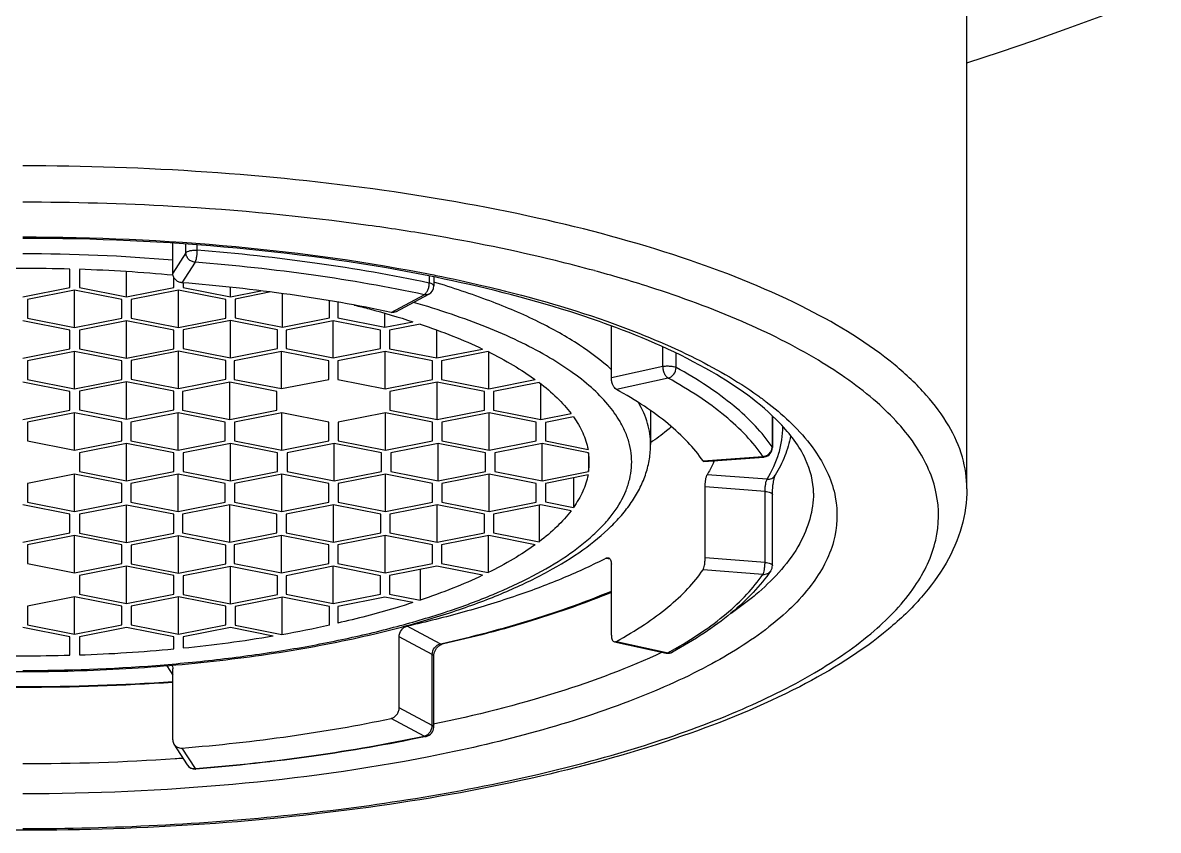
# Model space of a CAD drawing. Header units: millimetres. Extents: x 0 to 594, y 0 to 420.
# Drawn here: x 183.79 to 195.82, y 332.6 to 341.16 of the extents above; entities that cross this region are included whole.
import ezdxf

# ---------------------------------------------------------------- set-up
doc = ezdxf.new("R2010")
doc.units = ezdxf.units.MM
doc.header["$LTSCALE"] = 32.67
doc.layers.add('00_COMPONENTI', color=7, linetype='CONTINUOUS')

msp = doc.modelspace()

# ---------------------------------------------------------------- linework, layer by layer
at = {"layer": '00_COMPONENTI', "color": 7, "linetype": 'Continuous'}
for p, q in [((193.792, 336.223), (193.792, 371.657)), ((185.381, 338.507), (185.381, 338.822)), ((184.292, 338.355), (184.292, 338.549)), ((184.392, 338.546), (184.392, 338.355)), ((184.892, 338.257), (184.892, 338.522)), ((185.392, 338.355), (185.392, 338.462)), ((188.145, 338.466), (188.145, 338.372)), ((183.792, 338.257), (184.292, 338.355)), ((184.342, 338.327), (183.842, 338.228)), ((184.842, 338.228), (184.342, 338.327)), ((184.342, 337.932), (184.342, 338.327)), ((184.392, 338.355), (184.892, 338.257)), ((184.892, 338.257), (185.392, 338.355)), ((185.442, 338.327), (184.942, 338.228)), ((185.942, 338.228), (185.442, 338.327)), ((185.442, 337.932), (185.442, 338.327)), ((185.492, 338.404), (185.492, 338.355)), ((185.492, 338.355), (185.992, 338.257)), ((185.992, 338.257), (185.992, 338.357)), ((185.992, 338.257), (186.313, 338.32)), ((183.842, 338.228), (183.842, 338.03)), ((184.842, 338.03), (184.842, 338.228)), ((184.942, 338.228), (184.942, 338.03)), ((185.942, 338.03), (185.942, 338.228)), ((186.419, 338.307), (186.042, 338.232)), ((186.042, 338.232), (186.042, 338.035)), ((186.542, 337.936), (186.542, 338.29)), ((187.042, 338.035), (187.042, 338.214)), ((187.128, 338.2), (187.128, 338.032)), ((187.742, 338.097), (188.092, 338.284)), ((187.628, 337.933), (187.628, 338.082)), ((184.292, 337.903), (183.792, 338.002)), ((183.842, 338.03), (184.342, 337.932)), ((184.342, 337.932), (184.842, 338.03)), ((184.892, 338.002), (184.392, 337.903)), ((185.392, 337.903), (184.892, 338.002)), ((184.892, 337.607), (184.892, 338.002)), ((184.942, 338.03), (185.442, 337.932)), ((185.442, 337.932), (185.942, 338.03)), ((185.992, 338.005), (185.492, 337.906)), ((186.492, 337.906), (185.992, 338.005)), ((185.992, 337.61), (185.992, 338.005)), ((186.042, 338.035), (186.542, 337.936)), ((186.542, 337.936), (187.042, 338.035)), ((187.081, 338.003), (186.581, 337.904)), ((187.581, 337.904), (187.081, 338.003)), ((187.081, 337.608), (187.081, 338.003)), ((187.128, 338.032), (187.628, 337.933)), ((187.628, 337.933), (187.925, 337.992)), ((188, 337.967), (187.678, 337.904)), ((184.292, 337.705), (184.292, 337.903)), ((184.392, 337.903), (184.392, 337.705)), ((185.392, 337.705), (185.392, 337.903)), ((185.492, 337.906), (185.492, 337.709)), ((186.492, 337.709), (186.492, 337.906)), ((186.581, 337.904), (186.581, 337.707)), ((187.581, 337.707), (187.581, 337.904)), ((187.678, 337.904), (187.678, 337.706)), ((188.178, 337.608), (188.178, 337.904)), ((190.026, 337.398), (190.026, 337.948)), ((183.792, 337.607), (184.292, 337.705)), ((184.342, 337.677), (183.842, 337.578)), ((184.842, 337.578), (184.342, 337.677)), ((184.342, 337.282), (184.342, 337.677)), ((184.392, 337.705), (184.892, 337.607)), ((184.892, 337.607), (185.392, 337.705)), ((185.442, 337.679), (184.942, 337.581)), ((185.942, 337.581), (185.442, 337.679)), ((185.442, 337.284), (185.442, 337.679)), ((185.492, 337.709), (185.992, 337.61)), ((185.992, 337.61), (186.492, 337.709)), ((186.533, 337.678), (186.033, 337.579)), ((187.033, 337.579), (186.533, 337.678)), ((186.533, 337.283), (186.533, 337.678)), ((186.581, 337.707), (187.081, 337.608)), ((187.081, 337.608), (187.581, 337.707)), ((187.631, 337.677), (187.131, 337.578)), ((188.131, 337.578), (187.631, 337.677)), ((187.631, 337.282), (187.631, 337.677)), ((187.678, 337.706), (188.178, 337.608)), ((188.178, 337.608), (188.662, 337.703)), ((188.72, 337.675), (188.228, 337.578)), ((188.728, 337.282), (188.728, 337.671)), ((183.842, 337.578), (183.842, 337.38)), ((184.842, 337.38), (184.842, 337.578)), ((184.942, 337.581), (184.942, 337.383)), ((185.942, 337.383), (185.942, 337.581)), ((186.033, 337.579), (186.033, 337.381)), ((187.033, 337.381), (187.033, 337.579)), ((187.131, 337.578), (187.131, 337.381)), ((188.131, 337.381), (188.131, 337.578)), ((188.228, 337.578), (188.228, 337.38)), ((184.292, 337.253), (183.792, 337.352)), ((183.842, 337.38), (184.342, 337.282)), ((184.342, 337.282), (184.842, 337.38)), ((184.892, 337.354), (184.392, 337.255)), ((185.392, 337.255), (184.892, 337.354)), ((184.892, 336.959), (184.892, 337.354)), ((184.942, 337.383), (185.442, 337.284)), ((185.442, 337.284), (185.942, 337.383)), ((185.985, 337.352), (185.485, 337.253)), ((186.485, 337.253), (185.985, 337.352)), ((185.985, 336.957), (185.985, 337.352)), ((186.033, 337.381), (186.533, 337.283)), ((186.533, 337.283), (187.033, 337.381)), ((187.131, 337.381), (187.631, 337.282)), ((187.631, 337.282), (188.131, 337.381)), ((188.181, 337.351), (187.681, 337.253)), ((188.681, 337.253), (188.181, 337.351)), ((188.181, 336.956), (188.181, 337.351)), ((188.228, 337.38), (188.728, 337.282)), ((188.728, 337.282), (189.22, 337.379)), ((184.292, 337.056), (184.292, 337.253)), ((184.392, 337.255), (184.392, 337.057)), ((185.392, 337.057), (185.392, 337.255)), ((185.485, 337.253), (185.485, 337.056)), ((186.485, 337.056), (186.485, 337.253)), ((187.681, 337.253), (187.681, 337.055)), ((188.681, 337.055), (188.681, 337.253)), ((189.262, 337.348), (188.778, 337.252)), ((188.778, 337.252), (188.778, 337.055)), ((189.278, 336.956), (189.278, 337.335)), ((183.792, 336.957), (184.292, 337.056)), ((184.342, 337.028), (183.842, 336.929)), ((184.842, 336.929), (184.342, 337.028)), ((184.342, 336.633), (184.342, 337.028)), ((184.392, 337.057), (184.892, 336.959)), ((184.892, 336.959), (185.392, 337.057)), ((185.437, 337.027), (184.937, 336.928)), ((185.937, 336.928), (185.437, 337.027)), ((185.437, 336.632), (185.437, 337.027)), ((185.485, 337.056), (185.985, 336.957)), ((185.985, 336.957), (186.485, 337.056)), ((186.535, 337.026), (186.035, 336.928)), ((187.035, 336.928), (186.535, 337.026)), ((186.535, 336.631), (186.535, 337.026)), ((187.633, 337.026), (187.133, 336.927)), ((188.133, 336.927), (187.633, 337.026)), ((187.633, 336.631), (187.633, 337.026)), ((187.681, 337.055), (188.181, 336.956)), ((188.181, 336.956), (188.681, 337.055)), ((188.731, 337.026), (188.231, 336.927)), ((189.231, 336.927), (188.731, 337.026)), ((188.731, 336.631), (188.731, 337.026)), ((188.778, 337.055), (189.278, 336.956)), ((189.278, 336.956), (189.6, 337.019)), ((190.442, 337.05), (190.442, 336.692)), ((191.732, 336.991), (191.732, 336.659)), ((183.842, 336.929), (183.842, 336.732)), ((184.842, 336.732), (184.842, 336.929)), ((184.937, 336.928), (184.937, 336.731)), ((185.937, 336.731), (185.937, 336.928)), ((186.035, 336.928), (186.035, 336.73)), ((187.035, 336.73), (187.035, 336.928)), ((187.133, 336.927), (187.133, 336.73)), ((188.133, 336.73), (188.133, 336.927)), ((188.231, 336.927), (188.231, 336.729)), ((189.231, 336.729), (189.231, 336.927)), ((189.625, 336.985), (189.328, 336.926)), ((189.328, 336.926), (189.328, 336.729)), ((183.842, 336.732), (184.342, 336.633)), ((184.342, 336.633), (184.842, 336.732)), ((184.892, 336.702), (184.392, 336.603)), ((185.392, 336.603), (184.892, 336.702)), ((184.892, 336.307), (184.892, 336.702)), ((184.937, 336.731), (185.437, 336.632)), ((185.437, 336.632), (185.937, 336.731)), ((185.992, 336.702), (185.492, 336.603)), ((186.492, 336.603), (185.992, 336.702)), ((185.992, 336.307), (185.992, 336.702)), ((186.035, 336.73), (186.535, 336.631)), ((186.535, 336.631), (187.035, 336.73)), ((187.092, 336.702), (186.592, 336.603)), ((187.592, 336.603), (187.092, 336.702)), ((187.092, 336.307), (187.092, 336.702)), ((187.133, 336.73), (187.633, 336.631)), ((187.633, 336.631), (188.133, 336.73)), ((188.192, 336.702), (187.692, 336.603)), ((188.692, 336.603), (188.192, 336.702)), ((188.192, 336.307), (188.192, 336.702)), ((188.231, 336.729), (188.731, 336.631)), ((188.731, 336.631), (189.231, 336.729)), ((189.292, 336.702), (188.792, 336.603)), ((189.785, 336.605), (189.292, 336.702)), ((189.292, 336.307), (189.292, 336.702)), ((189.328, 336.729), (189.779, 336.64)), ((184.392, 336.603), (184.392, 336.406)), ((185.392, 336.406), (185.392, 336.603)), ((185.492, 336.603), (185.492, 336.406)), ((186.492, 336.406), (186.492, 336.603)), ((186.592, 336.603), (186.592, 336.406)), ((187.592, 336.406), (187.592, 336.603)), ((187.692, 336.603), (187.692, 336.406)), ((188.692, 336.406), (188.692, 336.603)), ((188.792, 336.603), (188.792, 336.406)), ((189.785, 336.605), (189.785, 336.404)), ((191.005, 336.512), (191.64, 336.559)), ((184.392, 336.406), (184.892, 336.307)), ((184.892, 336.307), (185.392, 336.406)), ((185.492, 336.406), (185.992, 336.307)), ((185.992, 336.307), (186.492, 336.406)), ((186.592, 336.406), (187.092, 336.307)), ((187.092, 336.307), (187.592, 336.406)), ((187.692, 336.406), (188.192, 336.307)), ((188.192, 336.307), (188.692, 336.406)), ((188.792, 336.406), (189.292, 336.307)), ((189.292, 336.307), (189.785, 336.404)), ((184.342, 336.376), (183.842, 336.277)), ((183.842, 336.277), (183.842, 336.08)), ((184.842, 336.277), (184.342, 336.376)), ((184.342, 335.981), (184.342, 336.376)), ((184.842, 336.08), (184.842, 336.277)), ((185.437, 336.377), (184.937, 336.278)), ((184.937, 336.278), (184.937, 336.081)), ((185.937, 336.278), (185.437, 336.377)), ((185.437, 335.982), (185.437, 336.377)), ((185.937, 336.081), (185.937, 336.278)), ((186.535, 336.377), (186.035, 336.279)), ((186.035, 336.279), (186.035, 336.081)), ((187.035, 336.279), (186.535, 336.377)), ((186.535, 335.983), (186.535, 336.377)), ((187.035, 336.081), (187.035, 336.279)), ((187.633, 336.378), (187.133, 336.279)), ((187.133, 336.279), (187.133, 336.082)), ((188.133, 336.279), (187.633, 336.378)), ((187.633, 335.983), (187.633, 336.378)), ((188.133, 336.082), (188.133, 336.279)), ((188.731, 336.378), (188.231, 336.28)), ((188.231, 336.28), (188.231, 336.082)), ((189.231, 336.28), (188.731, 336.378)), ((188.731, 335.983), (188.731, 336.378)), ((189.231, 336.082), (189.231, 336.28)), ((189.779, 336.369), (189.328, 336.28)), ((189.328, 336.28), (189.328, 336.083)), ((189.625, 336.339), (189.625, 336.024)), ((191.019, 335.491), (191.019, 336.243)), ((191.732, 335.41), (191.732, 336.162)), ((184.292, 335.953), (183.792, 336.052)), ((183.842, 336.08), (184.342, 335.981)), ((184.342, 335.981), (184.842, 336.08)), ((184.892, 336.05), (184.392, 335.952)), ((185.392, 335.952), (184.892, 336.05)), ((184.892, 335.655), (184.892, 336.05)), ((184.937, 336.081), (185.437, 335.982)), ((185.437, 335.982), (185.937, 336.081)), ((185.985, 336.052), (185.485, 335.953)), ((186.485, 335.953), (185.985, 336.052)), ((185.985, 335.657), (185.985, 336.052)), ((186.035, 336.081), (186.535, 335.983)), ((186.535, 335.983), (187.035, 336.081)), ((187.083, 336.052), (186.583, 335.953)), ((187.583, 335.953), (187.083, 336.052)), ((187.083, 335.657), (187.083, 336.052)), ((187.133, 336.082), (187.633, 335.983)), ((187.633, 335.983), (188.133, 336.082)), ((188.181, 336.053), (187.681, 335.954)), ((188.681, 335.954), (188.181, 336.053)), ((188.181, 335.658), (188.181, 336.053)), ((188.231, 336.082), (188.731, 335.983)), ((188.731, 335.983), (189.231, 336.082)), ((189.278, 336.053), (188.778, 335.954)), ((189.262, 336.05), (189.262, 335.661)), ((189.6, 335.989), (189.278, 336.053)), ((189.328, 336.083), (189.625, 336.024)), ((184.292, 335.756), (184.292, 335.953)), ((184.392, 335.952), (184.392, 335.754)), ((185.392, 335.754), (185.392, 335.952)), ((185.485, 335.953), (185.485, 335.755)), ((186.485, 335.755), (186.485, 335.953)), ((186.583, 335.953), (186.583, 335.756)), ((187.583, 335.756), (187.583, 335.953)), ((187.681, 335.954), (187.681, 335.756)), ((188.681, 335.756), (188.681, 335.954)), ((188.778, 335.954), (188.778, 335.757)), ((183.792, 335.657), (184.292, 335.756)), ((184.342, 335.727), (183.842, 335.628)), ((184.842, 335.628), (184.342, 335.727)), ((184.342, 335.332), (184.342, 335.727)), ((184.392, 335.754), (184.892, 335.655)), ((184.892, 335.655), (185.392, 335.754)), ((185.442, 335.724), (184.942, 335.626)), ((185.942, 335.626), (185.442, 335.724)), ((185.442, 335.33), (185.442, 335.724)), ((185.485, 335.755), (185.985, 335.657)), ((185.985, 335.657), (186.485, 335.755)), ((186.533, 335.726), (186.033, 335.628)), ((187.033, 335.628), (186.533, 335.726)), ((186.533, 335.331), (186.533, 335.726)), ((186.583, 335.756), (187.083, 335.657)), ((187.083, 335.657), (187.583, 335.756)), ((187.631, 335.727), (187.131, 335.628)), ((188.131, 335.628), (187.631, 335.727)), ((187.631, 335.332), (187.631, 335.727)), ((187.681, 335.756), (188.181, 335.658)), ((188.181, 335.658), (188.681, 335.756)), ((188.728, 335.727), (188.228, 335.628)), ((188.72, 335.726), (188.72, 335.334)), ((189.22, 335.63), (188.728, 335.727)), ((188.778, 335.757), (189.262, 335.661)), ((183.842, 335.628), (183.842, 335.431)), ((184.842, 335.431), (184.842, 335.628)), ((184.942, 335.626), (184.942, 335.428)), ((185.942, 335.428), (185.942, 335.626)), ((186.033, 335.628), (186.033, 335.43)), ((187.033, 335.43), (187.033, 335.628)), ((187.131, 335.628), (187.131, 335.431)), ((188.131, 335.431), (188.131, 335.628)), ((188.228, 335.628), (188.228, 335.431)), ((183.842, 335.431), (184.342, 335.332)), ((184.342, 335.332), (184.842, 335.431)), ((184.942, 335.428), (185.442, 335.33)), ((185.442, 335.33), (185.942, 335.428)), ((186.033, 335.43), (186.533, 335.331)), ((186.533, 335.331), (187.033, 335.43)), ((187.131, 335.431), (187.631, 335.332)), ((187.631, 335.332), (188.131, 335.431)), ((188.228, 335.431), (188.72, 335.334)), ((184.892, 335.402), (184.392, 335.304)), ((185.392, 335.304), (184.892, 335.402)), ((184.892, 335.007), (184.892, 335.402)), ((185.992, 335.399), (185.492, 335.3)), ((186.492, 335.3), (185.992, 335.399)), ((185.992, 335.004), (185.992, 335.399)), ((187.081, 335.401), (186.581, 335.302)), ((187.581, 335.302), (187.081, 335.401)), ((187.081, 335.006), (187.081, 335.401)), ((188.178, 335.401), (187.678, 335.303)), ((188, 335.366), (188, 335.042)), ((188.662, 335.306), (188.178, 335.401)), ((190.026, 334.671), (190.026, 335.423)), ((184.392, 335.304), (184.392, 335.106)), ((185.392, 335.106), (185.392, 335.304)), ((185.492, 335.3), (185.492, 335.102)), ((186.492, 335.102), (186.492, 335.3)), ((186.581, 335.302), (186.581, 335.105)), ((187.581, 335.105), (187.581, 335.302)), ((187.678, 335.303), (187.678, 335.105)), ((184.342, 335.077), (183.842, 334.979)), ((184.842, 334.979), (184.342, 335.077)), ((184.342, 334.682), (184.342, 335.077)), ((184.392, 335.106), (184.892, 335.007)), ((184.892, 335.007), (185.392, 335.106)), ((185.442, 335.077), (184.942, 334.979)), ((185.942, 334.979), (185.442, 335.077)), ((185.442, 334.682), (185.442, 335.077)), ((185.492, 335.102), (185.992, 335.004)), ((185.992, 335.004), (186.492, 335.102)), ((186.542, 335.073), (186.042, 334.974)), ((186.535, 335.071), (186.535, 334.679)), ((187.042, 334.974), (186.542, 335.073)), ((186.581, 335.105), (187.081, 335.006)), ((187.081, 335.006), (187.581, 335.105)), ((187.628, 335.076), (187.128, 334.977)), ((187.925, 335.017), (187.628, 335.076)), ((187.678, 335.105), (188, 335.042)), ((183.842, 334.979), (183.842, 334.781)), ((184.842, 334.781), (184.842, 334.979)), ((184.942, 334.979), (184.942, 334.781)), ((185.942, 334.781), (185.942, 334.979)), ((186.042, 334.974), (186.042, 334.777)), ((187.042, 334.779), (187.042, 334.974)), ((187.128, 334.977), (187.128, 334.799)), ((184.292, 334.654), (183.792, 334.752)), ((183.842, 334.781), (184.342, 334.682)), ((184.342, 334.682), (184.842, 334.781)), ((184.892, 334.752), (184.392, 334.654)), ((185.392, 334.654), (184.892, 334.752)), ((184.942, 334.781), (185.442, 334.682)), ((185.442, 334.682), (185.942, 334.781)), ((185.992, 334.752), (185.492, 334.654)), ((186.443, 334.663), (185.992, 334.752)), ((186.042, 334.777), (186.535, 334.679)), ((184.292, 334.459), (184.292, 334.654)), ((184.392, 334.654), (184.392, 334.463)), ((185.392, 334.527), (185.392, 334.654)), ((185.492, 334.654), (185.492, 334.536)), ((187.779, 333.902), (187.779, 334.654)), ((190.058, 334.602), (190.606, 334.482)), ((188.145, 333.697), (188.145, 334.449)), ((185.381, 333.563), (185.381, 334.314)), ((185.394, 333.516), (185.534, 333.299)), ((188.065, 333.599), (188.046, 333.595))]:
    msp.add_line(p, q, dxfattribs=at)
at = {"layer": '00_COMPONENTI', "color": 9, "linetype": 'Continuous'}
for p, q in [((185.52, 338.723), (185.52, 338.813)), ((185.641, 338.749), (185.641, 338.806)), ((185.52, 338.723), (185.381, 338.507)), ((185.618, 338.622), (185.478, 338.405)), ((188.097, 338.476), (188.097, 338.401)), ((188.146, 338.487), (188.169, 338.482)), ((187.694, 338.091), (188.045, 338.278)), ((188.092, 338.284), (188.092, 338.284)), ((190.573, 337.518), (190.573, 337.722)), ((190.712, 337.507), (190.712, 337.658)), ((190.573, 337.518), (190.026, 337.398)), ((190.627, 337.395), (190.079, 337.275)), ((191.729, 336.994), (191.729, 336.667)), ((190.12, 336.931), (190.118, 336.935)), ((190.997, 336.517), (191.632, 336.565)), ((191.675, 336.323), (191.04, 336.37)), ((191.654, 336.195), (191.019, 336.243)), ((191.654, 335.443), (191.654, 336.195)), ((189.972, 335.488), (190.011, 335.479)), ((191.654, 335.443), (191.019, 335.491)), ((191.632, 335.316), (190.997, 335.364)), ((188.213, 334.579), (187.863, 334.767)), ((188.129, 334.467), (187.779, 334.654)), ((190.079, 334.606), (190.627, 334.486)), ((188.129, 333.715), (188.129, 334.467)), ((188.213, 334.579), (188.233, 334.584)), ((185.317, 334.348), (185.381, 334.249)), ((188.129, 333.715), (187.779, 333.902)), ((188.045, 333.603), (187.694, 333.79)), ((185.478, 333.476), (185.618, 333.259)), ((185.618, 333.259), (185.625, 333.26))]:
    msp.add_line(p, q, dxfattribs=at)
at = {"layer": '00_COMPONENTI', "color": 7, "linetype": 'Continuous'}
for points in [[(191.732, 336.162), (191.732, 336.17), (191.732, 336.18), (191.733, 336.189), (191.733, 336.199), (191.734, 336.208), (191.734, 336.218), (191.735, 336.227), (191.736, 336.236), (191.737, 336.245), (191.737, 336.253), (191.738, 336.262), (191.739, 336.27), (191.741, 336.278), (191.742, 336.285), (191.743, 336.293), (191.744, 336.3), (191.745, 336.307), (191.747, 336.313), (191.748, 336.319), (191.749, 336.325), (191.75, 336.331), (191.752, 336.336), (191.753, 336.341), (191.754, 336.345), (191.755, 336.349), (191.756, 336.353), (191.757, 336.356), (191.758, 336.359), (191.759, 336.361), (191.76, 336.363), (191.761, 336.365), (191.761, 336.365)], [(188.145, 334.449), (188.145, 334.45), (188.145, 334.456), (188.145, 334.463), (188.147, 334.47), (188.148, 334.478), (188.15, 334.485), (188.153, 334.492), (188.155, 334.5), (188.159, 334.507), (188.162, 334.514), (188.166, 334.521), (188.171, 334.527), (188.175, 334.534), (188.18, 334.54), (188.185, 334.545), (188.19, 334.55), (188.196, 334.555), (188.201, 334.559), (188.207, 334.563)], [(188.207, 334.563), (188.212, 334.567), (188.218, 334.57), (188.223, 334.572), (188.228, 334.574), (188.233, 334.575), (188.235, 334.576)]]:
    msp.add_lwpolyline(points, dxfattribs=at)
for centre, radius, start, end in [((183.792, 371.657), 32.5, 287.9205, 252.0795), ((183.792, 321.047), 17.509, 88.3636, 91.6364), ((183.816, 321.705), 16.852, 84.6602, 88.0408), ((188.045, 338.372), 0.1, 298.0772, 359.9986), ((191.632, 336.659), 0.1, 279.7969, 0.0043), ((189.086, 336.504), 0.706, 0.0057, 8.1604), ((191.632, 336.66), 0.1, 274.3192, 279.7905), ((189.083, 336.505), 0.709, 351.8579, 359.976), ((191.632, 335.41), 0.1, 325.7267, 0.001), ((184.425, 346.699), 12.203, 279.9566, 282.3839), ((184.072, 348.785), 14.319, 275.6911, 279.5292), ((183.831, 351.066), 16.613, 271.935, 275.3915), ((190.627, 334.58), 0.1, 257.6321, 298.7974), ((183.792, 351.962), 17.509, 268.3636, 271.6364), ((183.792, 357.555), 23.434, 266.1118, 273.8882), ((188.045, 333.697), 0.1, 282.0146, 0.0017), ((185.618, 333.353), 0.1, 212.7393, 274.5536)]:
    msp.add_arc(centre, radius, start, end, dxfattribs=at)
at = {"layer": '00_COMPONENTI', "color": 9, "linetype": 'Continuous'}
for centre, radius, start, end in [((183.795, 311.213), 28.045, 86.764, 90.0072), ((183.806, 320.442), 18.269, 85.0547, 90.0447), ((186.032, 324.565), 14.479, 73.588, 74.7252), ((186.354, 325.656), 13.342, 72.1893, 73.5919), ((188.181, 338.936), 5.077, 298.797, 299.3093), ((183.792, 357.459), 23.332, 266.0949, 273.9051), ((183.798, 357.398), 24.087, 269.9849, 273.8252), ((183.852, 356.522), 23.209, 273.8368, 274.0415)]:
    msp.add_arc(centre, radius, start, end, dxfattribs=at)
for points, knots in [([(193.792, 336.223), (193.792, 336.335), (193.757, 336.57), (193.605, 336.909), (193.359, 337.237), (192.88, 337.685), (192.046, 338.191), (190.8, 338.692), (189.293, 339.104), (187.579, 339.411), (185.722, 339.6), (184.443, 339.643), (183.792, 339.643)], [0, 0, 0, 0, 0.030307, 0.062688, 0.098801, 0.139726, 0.237898, 0.358457, 0.499301, 0.656554, 0.825344, 1, 1, 1, 1]), ([(188.108, 338.912), (187.89, 338.949), (186.985, 339.088), (186.072, 339.174), (185.379, 339.214)], [0, 0, 0, 0, 0.241531, 1, 1, 1, 1]), ([(183.792, 338.891), (184.545, 338.891), (186.004, 338.826), (187.453, 338.626), (188.146, 338.487)], [0, 0, 0, 0, 0.515772, 1, 1, 1, 1]), ([(189.846, 338.533), (189.709, 338.57), (189.135, 338.718), (188.553, 338.836), (188.108, 338.912)], [0, 0, 0, 0, 0.239047, 1, 1, 1, 1]), ([(185.52, 338.723), (185.522, 338.726), (185.527, 338.731), (185.541, 338.739), (185.567, 338.746), (185.602, 338.751), (185.628, 338.75), (185.641, 338.749)], [0, 0, 0, 0, 0.070161, 0.159854, 0.396588, 0.689355, 1, 1, 1, 1]), ([(185.618, 338.622), (185.605, 338.623), (185.579, 338.63), (185.547, 338.653), (185.526, 338.686), (185.52, 338.711), (185.52, 338.723)], [0, 0, 0, 0, 0.252188, 0.506474, 0.75702, 1, 1, 1, 1]), ([(185.618, 338.622), (185.62, 338.625), (185.623, 338.631), (185.629, 338.648), (185.635, 338.675), (185.639, 338.711), (185.641, 338.737), (185.641, 338.749)], [0, 0, 0, 0, 0.07217, 0.16696, 0.412684, 0.704372, 1, 1, 1, 1]), ([(188.097, 338.401), (187.705, 338.485), (186.888, 338.626), (186.065, 338.716), (185.641, 338.749)], [0, 0, 0, 0, 0.485293, 1, 1, 1, 1]), ([(188.045, 338.278), (187.657, 338.361), (186.85, 338.501), (186.037, 338.589), (185.618, 338.622)], [0, 0, 0, 0, 0.485293, 1, 1, 1, 1]), ([(188.169, 338.482), (188.332, 338.45), (188.942, 338.317), (189.545, 338.149), (189.977, 337.997)], [0, 0, 0, 0, 0.265883, 1, 1, 1, 1]), ([(183.792, 332.623), (184.744, 332.623), (186.575, 332.714), (188.775, 333.058), (190.341, 333.477), (191.326, 333.832), (192.148, 334.232), (192.791, 334.671), (193.246, 335.143), (193.496, 335.656), (193.503, 336.195), (193.266, 336.71), (192.822, 337.185), (192.189, 337.625), (191.377, 338.028), (190.766, 338.252), (190.435, 338.358)], [0, 0, 0, 0, 0.191056, 0.367304, 0.445796, 0.516054, 0.577183, 0.628853, 0.671617, 0.7075, 0.740589, 0.776187, 0.818492, 0.869636, 0.930236, 1, 1, 1, 1]), ([(188.045, 338.278), (188.052, 338.283), (188.067, 338.298), (188.084, 338.327), (188.095, 338.363), (188.097, 338.389), (188.097, 338.401)], [0, 0, 0, 0, 0.196711, 0.444811, 0.72289, 1, 1, 1, 1]), ([(188.145, 338.372), (188.145, 338.375), (188.141, 338.382), (188.131, 338.39), (188.116, 338.397), (188.104, 338.4), (188.097, 338.401)], [0, 0, 0, 0, 0.15682, 0.368425, 0.651339, 1, 1, 1, 1]), ([(190.027, 337.484), (189.922, 337.58), (189.675, 337.766), (189.241, 338.007), (188.723, 338.227), (188.345, 338.352), (188.145, 338.412)], [0, 0, 0, 0, 0.202108, 0.436525, 0.703089, 1, 1, 1, 1]), ([(190.118, 336.935), (190.08, 336.999), (189.988, 337.127), (189.811, 337.304), (189.592, 337.475), (189.332, 337.639), (189.033, 337.795), (188.697, 337.941), (188.325, 338.077), (188.064, 338.158), (187.929, 338.197)], [0, 0, 0, 0, 0.086484, 0.182772, 0.290087, 0.409048, 0.539815, 0.682217, 0.835823, 1, 1, 1, 1]), ([(188.092, 338.284), (188.085, 338.28), (188.069, 338.276), (188.053, 338.277), (188.045, 338.278)], [0, 0, 0, 0, 0.488467, 1, 1, 1, 1]), ([(189.977, 337.997), (190.281, 337.89), (190.834, 337.666), (191.354, 337.37), (191.576, 337.211)], [0, 0, 0, 0, 0.541514, 1, 1, 1, 1]), ([(190.573, 337.518), (190.585, 337.521), (190.61, 337.524), (190.648, 337.523), (190.683, 337.518), (190.704, 337.512), (190.712, 337.507)], [0, 0, 0, 0, 0.261727, 0.540025, 0.797101, 1, 1, 1, 1]), ([(190.627, 337.395), (190.619, 337.399), (190.604, 337.414), (190.587, 337.444), (190.576, 337.479), (190.573, 337.505), (190.573, 337.518)], [0, 0, 0, 0, 0.197941, 0.44617, 0.723677, 1, 1, 1, 1]), ([(190.627, 337.395), (190.651, 337.4), (190.694, 337.432), (190.712, 337.482), (190.712, 337.507)], [0, 0, 0, 0, 0.487802, 1, 1, 1, 1]), ([(191.729, 336.667), (191.676, 336.745), (191.549, 336.899), (191.317, 337.113), (191.034, 337.32), (190.824, 337.445), (190.712, 337.507)], [0, 0, 0, 0, 0.212691, 0.448973, 0.711065, 1, 1, 1, 1]), ([(191.632, 336.565), (191.58, 336.642), (191.454, 336.795), (191.224, 337.006), (190.945, 337.21), (190.738, 337.334), (190.627, 337.395)], [0, 0, 0, 0, 0.212696, 0.448976, 0.711066, 1, 1, 1, 1]), ([(190.442, 336.692), (190.442, 336.73), (190.436, 336.805), (190.403, 336.957), (190.355, 337.067), (190.314, 337.136)], [0, 0, 0, 0, 0.23989, 0.484072, 1, 1, 1, 1]), ([(191.576, 337.211), (191.607, 337.189), (191.723, 337.103), (191.833, 337.01), (191.91, 336.937)], [0, 0, 0, 0, 0.262094, 1, 1, 1, 1]), ([(183.792, 334.298), (184.263, 334.298), (184.963, 334.324), (185.881, 334.413), (186.538, 334.503), (187.162, 334.618), (187.745, 334.756), (188.28, 334.914), (188.761, 335.091), (189.183, 335.285), (189.54, 335.494), (189.789, 335.685), (189.95, 335.844), (190.075, 335.995), (190.17, 336.156), (190.223, 336.323), (190.243, 336.446), (190.242, 336.569), (190.222, 336.692), (190.181, 336.814), (190.142, 336.892), (190.12, 336.931)], [0, 0, 0, 0, 0.18446, 0.274236, 0.361094, 0.444139, 0.522547, 0.595586, 0.662641, 0.72325, 0.77716, 0.824399, 0.845657, 0.865463, 0.90131, 0.91789, 0.933949, 0.949837, 0.965916, 0.982534, 1, 1, 1, 1]), ([(191.675, 336.323), (191.728, 336.41), (191.792, 336.547), (191.835, 336.739), (191.842, 336.835), (191.842, 336.882)], [0, 0, 0, 0, 0.517095, 0.760845, 1, 1, 1, 1]), ([(191.91, 336.937), (191.939, 336.91), (192.044, 336.804), (192.139, 336.689), (192.2, 336.598)], [0, 0, 0, 0, 0.264709, 1, 1, 1, 1]), ([(191.632, 336.565), (191.645, 336.566), (191.671, 336.573), (191.703, 336.596), (191.724, 336.629), (191.729, 336.654), (191.729, 336.667)], [0, 0, 0, 0, 0.251771, 0.506073, 0.75687, 1, 1, 1, 1]), ([(191.732, 336.659), (191.732, 336.66), (191.732, 336.663), (191.731, 336.665), (191.729, 336.667)], [0, 0, 0, 0, 0.23779, 1, 1, 1, 1]), ([(192.2, 336.598), (192.294, 336.458), (192.435, 336.153), (192.412, 335.637), (192.143, 335.153), (191.673, 334.712), (191.015, 334.306), (189.826, 333.786), (188.814, 333.526), (188.093, 333.384)], [0, 0, 0, 0, 0.084032, 0.162188, 0.248599, 0.353493, 0.481394, 0.633032, 1, 1, 1, 1]), ([(191.64, 336.559), (191.639, 336.559), (191.636, 336.56), (191.634, 336.563), (191.632, 336.565)], [0, 0, 0, 0, 0.18908, 1, 1, 1, 1]), ([(191.654, 336.195), (191.654, 336.208), (191.655, 336.234), (191.66, 336.27), (191.665, 336.296), (191.671, 336.313), (191.674, 336.32), (191.675, 336.323)], [0, 0, 0, 0, 0.29645, 0.589073, 0.835191, 0.929398, 1, 1, 1, 1]), ([(191.675, 336.323), (191.684, 336.322), (191.701, 336.323), (191.725, 336.331), (191.746, 336.345), (191.756, 336.358), (191.761, 336.365)], [0, 0, 0, 0, 0.257351, 0.509162, 0.75604, 1, 1, 1, 1]), ([(192.167, 336.176), (192.167, 335.992), (192.041, 335.582), (191.757, 335.276), (191.588, 335.129)], [0, 0, 0, 0, 0.45106, 1, 1, 1, 1]), ([(191.654, 336.195), (191.664, 336.194), (191.683, 336.192), (191.705, 336.186), (191.719, 336.179), (191.726, 336.174), (191.731, 336.168), (191.732, 336.164), (191.732, 336.162)], [0, 0, 0, 0, 0.3496, 0.641987, 0.759477, 0.856196, 0.934129, 1, 1, 1, 1]), ([(191.632, 335.316), (191.634, 335.319), (191.637, 335.325), (191.643, 335.342), (191.648, 335.369), (191.652, 335.405), (191.654, 335.431), (191.654, 335.443)], [0, 0, 0, 0, 0.071582, 0.166071, 0.411761, 0.703841, 1, 1, 1, 1]), ([(191.654, 335.443), (191.664, 335.443), (191.683, 335.44), (191.705, 335.434), (191.719, 335.427), (191.726, 335.422), (191.731, 335.416), (191.732, 335.412), (191.732, 335.41)], [0, 0, 0, 0, 0.349612, 0.642034, 0.759506, 0.856212, 0.934148, 1, 1, 1, 1]), ([(190.667, 334.508), (190.773, 334.568), (190.972, 334.689), (191.239, 334.888), (191.46, 335.093), (191.581, 335.241), (191.632, 335.316)], [0, 0, 0, 0, 0.287952, 0.549713, 0.786341, 1, 1, 1, 1]), ([(191.632, 335.316), (191.648, 335.315), (191.681, 335.32), (191.706, 335.341), (191.715, 335.354)], [0, 0, 0, 0, 0.509493, 1, 1, 1, 1]), ([(188.233, 334.584), (188.555, 334.657), (189.023, 334.779), (189.618, 334.977), (189.894, 335.083), (190.026, 335.139)], [0, 0, 0, 0, 0.527393, 0.771018, 1, 1, 1, 1]), ([(191.588, 335.129), (191.566, 335.11), (191.471, 335.03), (191.372, 334.956), (191.295, 334.903)], [0, 0, 0, 0, 0.239974, 1, 1, 1, 1]), ([(188.129, 334.467), (188.129, 334.492), (188.147, 334.542), (188.19, 334.574), (188.213, 334.579)], [0, 0, 0, 0, 0.51351, 1, 1, 1, 1]), ([(188.129, 334.467), (188.131, 334.466), (188.136, 334.463), (188.142, 334.457), (188.145, 334.451), (188.145, 334.449)], [0, 0, 0, 0, 0.317458, 0.699326, 1, 1, 1, 1]), ([(190.566, 334.491), (190.21, 334.324), (189.411, 334.027), (188.586, 333.82), (188.14, 333.728)], [0, 0, 0, 0, 0.463365, 1, 1, 1, 1]), ([(188.213, 334.579), (188.217, 334.578), (188.224, 334.575), (188.231, 334.575), (188.235, 334.576)], [0, 0, 0, 0, 0.524458, 1, 1, 1, 1]), ([(190.606, 334.482), (190.609, 334.482), (190.617, 334.482), (190.624, 334.484), (190.627, 334.486)], [0, 0, 0, 0, 0.474708, 1, 1, 1, 1]), ([(190.627, 334.486), (190.635, 334.484), (190.652, 334.483), (190.668, 334.489), (190.675, 334.493)], [0, 0, 0, 0, 0.511387, 1, 1, 1, 1]), ([(188.045, 333.603), (188.056, 333.605), (188.079, 333.616), (188.106, 333.643), (188.124, 333.677), (188.129, 333.703), (188.129, 333.715)], [0, 0, 0, 0, 0.234695, 0.487562, 0.747453, 1, 1, 1, 1]), ([(188.129, 333.715), (188.131, 333.714), (188.136, 333.711), (188.142, 333.705), (188.145, 333.699), (188.145, 333.697)], [0, 0, 0, 0, 0.317598, 0.699305, 1, 1, 1, 1]), ([(185.625, 333.26), (186.043, 333.293), (186.854, 333.381), (187.658, 333.521), (188.045, 333.603)], [0, 0, 0, 0, 0.514683, 1, 1, 1, 1]), ([(188.045, 333.603), (188.048, 333.601), (188.055, 333.598), (188.062, 333.598), (188.065, 333.599)], [0, 0, 0, 0, 0.526171, 1, 1, 1, 1]), ([(188.093, 333.384), (187.408, 333.249), (185.977, 333.054), (184.535, 332.991), (183.792, 332.991)], [0, 0, 0, 0, 0.484652, 1, 1, 1, 1]), ([(185.534, 333.299), (185.542, 333.286), (185.568, 333.263), (185.602, 333.258), (185.618, 333.259)], [0, 0, 0, 0, 0.490498, 1, 1, 1, 1]), ([(185.618, 333.259), (185.619, 333.258), (185.621, 333.256), (185.624, 333.253), (185.626, 333.253)], [0, 0, 0, 0, 0.329552, 1, 1, 1, 1])]:
    msp.add_open_spline(points, degree=3, knots=knots, dxfattribs=at)
at = {"layer": '00_COMPONENTI', "color": 7, "linetype": 'Continuous'}
for points, knots in [([(188.166, 338.463), (187.472, 338.605), (186.017, 338.81), (184.55, 338.875), (183.792, 338.875)], [0, 0, 0, 0, 0.483247, 1, 1, 1, 1]), ([(185.478, 338.405), (185.466, 338.406), (185.44, 338.413), (185.408, 338.436), (185.386, 338.469), (185.381, 338.494), (185.381, 338.507)], [0, 0, 0, 0, 0.251898, 0.506282, 0.756961, 1, 1, 1, 1]), ([(190.004, 337.956), (189.866, 338.007), (189.264, 338.211), (188.645, 338.365), (188.166, 338.463)], [0, 0, 0, 0, 0.231403, 1, 1, 1, 1]), ([(187.694, 338.091), (187.34, 338.166), (186.604, 338.294), (185.861, 338.374), (185.478, 338.405)], [0, 0, 0, 0, 0.485391, 1, 1, 1, 1]), ([(187.303, 338.169), (187.357, 338.155), (187.566, 338.102), (187.773, 338.041), (187.925, 337.992)], [0, 0, 0, 0, 0.2585, 1, 1, 1, 1]), ([(187.742, 338.097), (187.735, 338.093), (187.719, 338.088), (187.702, 338.089), (187.694, 338.091)], [0, 0, 0, 0, 0.488018, 1, 1, 1, 1]), ([(188, 337.967), (188.117, 337.928), (188.34, 337.847), (188.559, 337.752), (188.662, 337.703)], [0, 0, 0, 0, 0.518853, 1, 1, 1, 1]), ([(191.811, 336.917), (191.603, 337.134), (191.021, 337.541), (190.378, 337.819), (190.004, 337.956)], [0, 0, 0, 0, 0.430368, 1, 1, 1, 1]), ([(188.72, 337.675), (188.811, 337.63), (188.982, 337.539), (189.145, 337.433), (189.22, 337.379)], [0, 0, 0, 0, 0.523585, 1, 1, 1, 1]), ([(190.079, 337.275), (190.071, 337.28), (190.056, 337.295), (190.04, 337.324), (190.029, 337.36), (190.026, 337.385), (190.026, 337.398)], [0, 0, 0, 0, 0.196778, 0.445114, 0.723146, 1, 1, 1, 1]), ([(189.262, 337.348), (189.328, 337.298), (189.449, 337.196), (189.555, 337.079), (189.6, 337.019)], [0, 0, 0, 0, 0.527273, 1, 1, 1, 1]), ([(190.997, 336.517), (190.949, 336.588), (190.834, 336.727), (190.624, 336.92), (190.37, 337.106), (190.18, 337.22), (190.079, 337.275)], [0, 0, 0, 0, 0.212922, 0.449301, 0.711321, 1, 1, 1, 1]), ([(189.625, 336.985), (189.663, 336.931), (189.728, 336.821), (189.767, 336.7), (189.779, 336.64)], [0, 0, 0, 0, 0.52021, 1, 1, 1, 1]), ([(190.663, 336.88), (190.646, 336.865), (190.574, 336.806), (190.5, 336.75), (190.442, 336.71)], [0, 0, 0, 0, 0.241468, 1, 1, 1, 1]), ([(192.167, 336.176), (192.167, 336.298), (192.094, 336.579), (191.919, 336.804), (191.811, 336.917)], [0, 0, 0, 0, 0.439219, 1, 1, 1, 1]), ([(191.924, 336.782), (191.911, 336.71), (191.868, 336.565), (191.8, 336.431), (191.761, 336.365)], [0, 0, 0, 0, 0.488097, 1, 1, 1, 1]), ([(187.861, 334.773), (188.048, 334.824), (188.322, 334.907), (188.672, 335.034), (188.988, 335.161), (189.344, 335.332), (189.718, 335.56), (189.979, 335.773), (190.148, 335.954), (190.251, 336.092), (190.335, 336.235), (190.396, 336.384), (190.433, 336.537), (190.442, 336.641), (190.442, 336.692)], [0, 0, 0, 0, 0.170414, 0.250539, 0.327112, 0.469303, 0.596981, 0.711074, 0.763715, 0.813896, 0.862097, 0.90886, 0.954621, 1, 1, 1, 1]), ([(191.005, 336.512), (191.004, 336.512), (191.001, 336.512), (190.999, 336.515), (190.997, 336.517)], [0, 0, 0, 0, 0.191328, 1, 1, 1, 1]), ([(191.117, 336.52), (191.111, 336.507), (191.089, 336.456), (191.062, 336.407), (191.04, 336.37)], [0, 0, 0, 0, 0.244355, 1, 1, 1, 1]), ([(189.779, 336.369), (189.767, 336.309), (189.728, 336.188), (189.663, 336.078), (189.625, 336.024)], [0, 0, 0, 0, 0.47979, 1, 1, 1, 1]), ([(191.019, 336.243), (191.019, 336.256), (191.02, 336.281), (191.025, 336.317), (191.03, 336.344), (191.036, 336.361), (191.039, 336.368), (191.04, 336.37)], [0, 0, 0, 0, 0.296528, 0.588975, 0.834751, 0.928991, 1, 1, 1, 1]), ([(183.792, 332.605), (183.15, 332.605), (181.886, 332.647), (180.053, 332.835), (178.358, 333.141), (176.863, 333.554), (175.616, 334.061), (174.769, 334.582), (174.271, 335.055), (174.004, 335.419), (173.832, 335.81), (173.792, 336.087), (173.792, 336.223)], [0, 0, 0, 0, 0.170319, 0.334977, 0.488544, 0.626522, 0.745596, 0.844836, 0.887777, 0.927086, 0.963958, 1, 1, 1, 1]), ([(193.792, 336.223), (193.792, 336.087), (193.752, 335.81), (193.58, 335.419), (193.312, 335.055), (192.815, 334.582), (191.968, 334.061), (190.721, 333.554), (189.226, 333.141), (187.531, 332.835), (185.697, 332.647), (184.434, 332.605), (183.792, 332.605)], [0, 0, 0, 0, 0.036043, 0.072915, 0.112223, 0.155165, 0.254405, 0.373479, 0.511457, 0.665025, 0.829681, 1, 1, 1, 1]), ([(189.6, 335.989), (189.555, 335.93), (189.449, 335.813), (189.328, 335.711), (189.262, 335.661)], [0, 0, 0, 0, 0.472727, 1, 1, 1, 1]), ([(189.22, 335.63), (189.145, 335.576), (188.982, 335.47), (188.811, 335.379), (188.72, 335.334)], [0, 0, 0, 0, 0.476415, 1, 1, 1, 1]), ([(189.972, 335.488), (189.827, 335.413), (189.515, 335.269), (189.012, 335.08), (188.456, 334.91), (188.066, 334.812), (187.863, 334.767)], [0, 0, 0, 0, 0.219261, 0.46, 0.72085, 1, 1, 1, 1]), ([(189.972, 335.488), (189.975, 335.49), (189.982, 335.492), (189.99, 335.492), (189.993, 335.492)], [0, 0, 0, 0, 0.525585, 1, 1, 1, 1]), ([(189.993, 335.492), (189.998, 335.491), (190.008, 335.485), (190.019, 335.469), (190.025, 335.447), (190.026, 335.431), (190.026, 335.423)], [0, 0, 0, 0, 0.187357, 0.410037, 0.682464, 1, 1, 1, 1]), ([(190.997, 335.364), (190.999, 335.366), (191.002, 335.373), (191.008, 335.39), (191.014, 335.417), (191.018, 335.453), (191.019, 335.478), (191.019, 335.491)], [0, 0, 0, 0, 0.072193, 0.166894, 0.412495, 0.704234, 1, 1, 1, 1]), ([(190.079, 334.606), (190.18, 334.662), (190.37, 334.775), (190.624, 334.961), (190.834, 335.154), (190.949, 335.294), (190.997, 335.364)], [0, 0, 0, 0, 0.288679, 0.550699, 0.787078, 1, 1, 1, 1]), ([(191.715, 335.354), (191.659, 335.273), (191.528, 335.113), (191.289, 334.893), (191.002, 334.682), (190.789, 334.555), (190.675, 334.493)], [0, 0, 0, 0, 0.216472, 0.45376, 0.714463, 1, 1, 1, 1]), ([(188.662, 335.306), (188.559, 335.257), (188.34, 335.162), (188.117, 335.081), (188, 335.042)], [0, 0, 0, 0, 0.481147, 1, 1, 1, 1]), ([(190.026, 335.124), (189.893, 335.069), (189.616, 334.964), (189.022, 334.769), (188.556, 334.648), (188.235, 334.576)], [0, 0, 0, 0, 0.22994, 0.473827, 1, 1, 1, 1]), ([(187.925, 335.017), (187.862, 334.997), (187.599, 334.915), (187.333, 334.846), (187.128, 334.799)], [0, 0, 0, 0, 0.239348, 1, 1, 1, 1]), ([(179.723, 334.773), (180.025, 334.691), (180.66, 334.549), (181.655, 334.399), (182.709, 334.307), (183.428, 334.286), (183.792, 334.286)], [0, 0, 0, 0, 0.228447, 0.475065, 0.734304, 1, 1, 1, 1]), ([(183.792, 334.286), (184.156, 334.286), (184.875, 334.307), (185.928, 334.399), (186.924, 334.549), (187.559, 334.691), (187.861, 334.773)], [0, 0, 0, 0, 0.265696, 0.524935, 0.771553, 1, 1, 1, 1]), ([(187.779, 334.654), (187.779, 334.68), (187.796, 334.729), (187.839, 334.762), (187.863, 334.767)], [0, 0, 0, 0, 0.513804, 1, 1, 1, 1]), ([(190.026, 334.671), (190.026, 334.662), (190.027, 334.646), (190.033, 334.625), (190.043, 334.609), (190.053, 334.603), (190.058, 334.602)], [0, 0, 0, 0, 0.318965, 0.592444, 0.815068, 1, 1, 1, 1]), ([(190.058, 334.602), (190.062, 334.601), (190.069, 334.601), (190.076, 334.604), (190.079, 334.606)], [0, 0, 0, 0, 0.474758, 1, 1, 1, 1]), ([(185.372, 334.353), (185.376, 334.344), (185.38, 334.331), (185.381, 334.318), (185.381, 334.314)], [0, 0, 0, 0, 0.746983, 1, 1, 1, 1]), ([(187.694, 333.79), (187.706, 333.793), (187.729, 333.803), (187.756, 333.83), (187.774, 333.864), (187.779, 333.89), (187.779, 333.902)], [0, 0, 0, 0, 0.235422, 0.488222, 0.747792, 1, 1, 1, 1]), ([(185.478, 333.476), (185.861, 333.507), (186.604, 333.588), (187.34, 333.715), (187.694, 333.79)], [0, 0, 0, 0, 0.514609, 1, 1, 1, 1]), ([(185.381, 333.563), (185.381, 333.554), (185.383, 333.538), (185.39, 333.523), (185.394, 333.516)], [0, 0, 0, 0, 0.503149, 1, 1, 1, 1]), ([(185.394, 333.516), (185.403, 333.503), (185.429, 333.48), (185.462, 333.475), (185.478, 333.476)], [0, 0, 0, 0, 0.49088, 1, 1, 1, 1]), ([(188.046, 333.595), (187.659, 333.513), (186.855, 333.375), (186.044, 333.287), (185.626, 333.253)], [0, 0, 0, 0, 0.485637, 1, 1, 1, 1])]:
    msp.add_open_spline(points, degree=3, knots=knots, dxfattribs=at)

doc.saveas('drawing.dxf')
